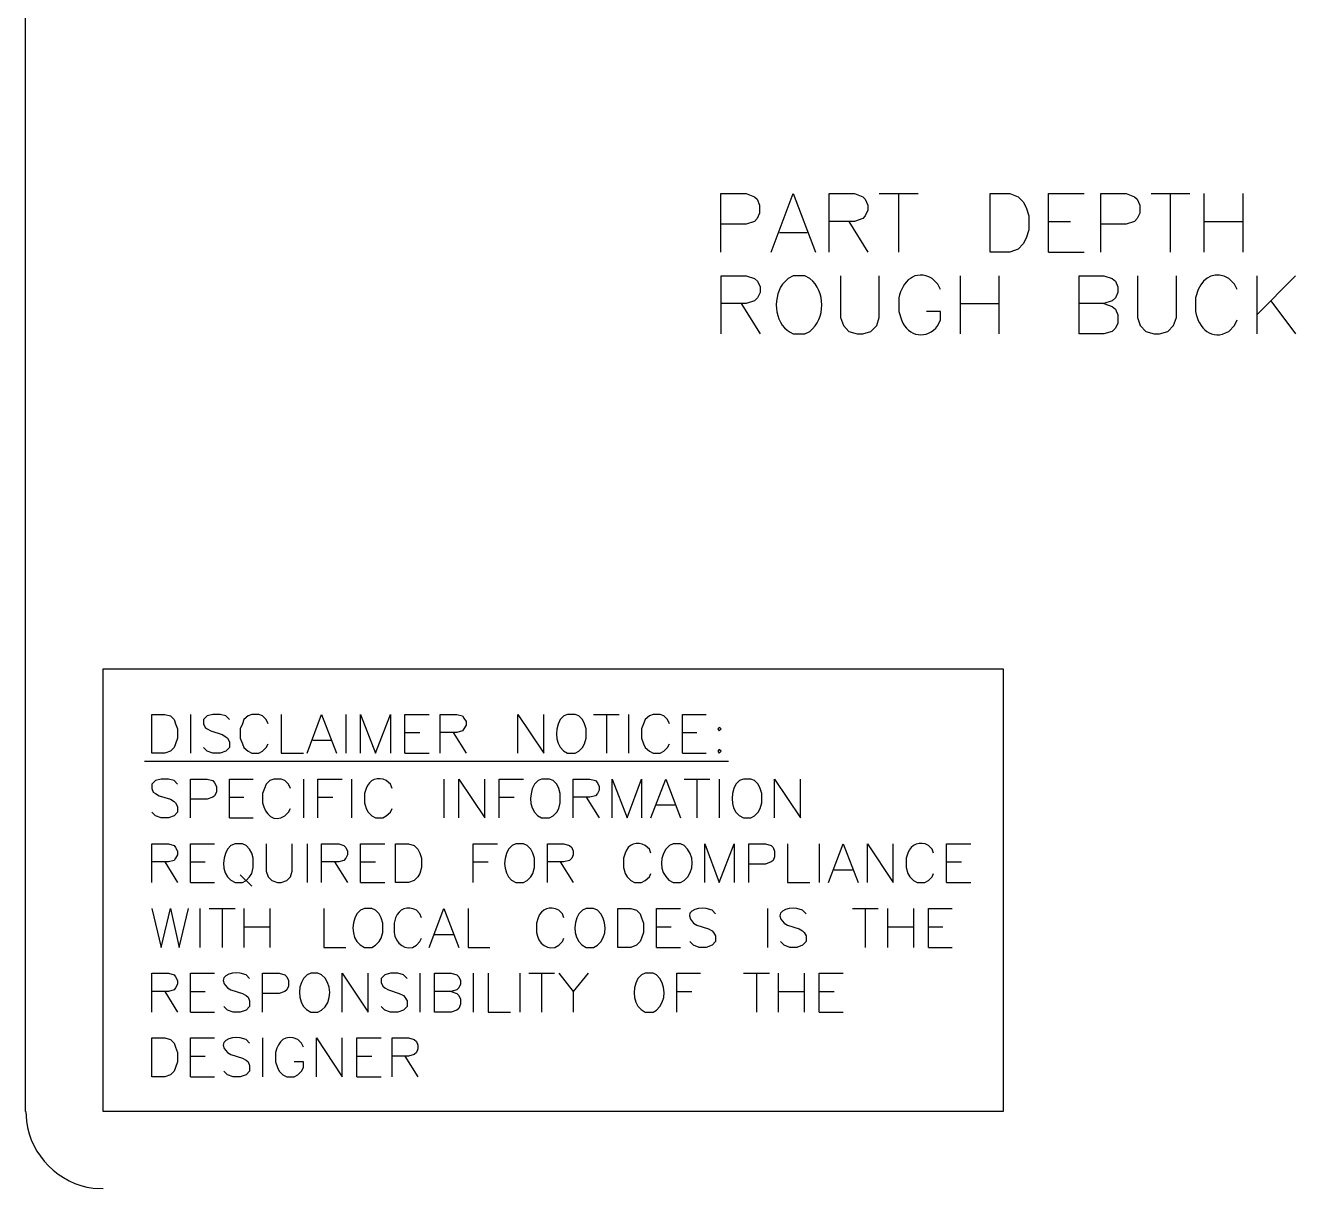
# Model space of a CAD drawing. Header units: millimetres. Extents: x 14 to 201, y 16 to 268.
# Drawn here: x 13.8 to 65.8, y 52.3 to 99.8 of the extents above; entities that cross this region are included whole.
import ezdxf

# ---------------------------------------------------------------- set-up
doc = ezdxf.new("R2010")
doc.units = ezdxf.units.MM
doc.layers.get('0').update_dxf_attribs({"linetype": 'CONTINUOUS'})

msp = doc.modelspace()

# ---------------------------------------------------------------- linework, layer by layer
at = {"color": 0}
for p, q in [((13.8424, 55.4136), (13.8424, 264.541)), ((42.2698, 90.551), (42.2698, 92.9432)), ((42.2698, 92.9432), (43.3077, 92.9432)), ((43.3077, 92.9432), (43.6453, 92.8165)), ((44.3234, 90.551), (45.2328, 92.9432)), ((45.2328, 92.9432), (46.1437, 90.551)), ((46.6933, 90.551), (46.6933, 92.9432)), ((46.6933, 92.9432), (47.7312, 92.9432)), ((47.7312, 92.9432), (48.0702, 92.8165)), ((48.7468, 92.9432), (50.3343, 92.9432)), ((49.5293, 92.9432), (49.5293, 90.551)), ((53.2765, 90.551), (53.2765, 92.9432)), ((53.2765, 92.9432), (54.0812, 92.9432)), ((54.0812, 92.9432), (54.4202, 92.8165)), ((55.6687, 90.551), (55.6687, 92.9432)), ((55.6687, 92.9432), (57.1292, 92.9432)), ((57.8058, 90.551), (57.8058, 92.9432)), ((57.8058, 92.9432), (58.8437, 92.9432)), ((58.8437, 92.9432), (59.1827, 92.8165)), ((59.8593, 92.9432), (61.4468, 92.9432)), ((60.6418, 92.9432), (60.6418, 90.551)), ((62.0187, 92.9432), (62.0187, 90.551)), ((63.6062, 92.9432), (63.6062, 90.551)), ((43.6453, 92.8165), (43.7515, 92.7104)), ((43.7515, 92.7104), (43.8573, 92.4775)), ((43.8573, 92.4775), (43.8573, 92.1385)), ((48.0702, 92.8165), (48.175, 92.7104)), ((48.175, 92.7104), (48.2808, 92.4775)), ((48.2808, 92.4775), (48.2808, 92.2651)), ((54.4202, 92.8165), (54.6308, 92.6042)), ((54.6308, 92.6042), (54.7578, 92.3713)), ((59.1827, 92.8165), (59.2875, 92.7104)), ((59.2875, 92.7104), (59.3933, 92.4775)), ((59.3933, 92.4775), (59.3933, 92.1385)), ((43.7515, 91.9261), (43.6453, 91.7995)), ((43.8573, 92.1385), (43.7515, 91.9261)), ((48.0702, 91.9261), (47.7312, 91.7995)), ((48.175, 92.0323), (48.0702, 91.9261)), ((48.2808, 92.2651), (48.175, 92.0323)), ((54.7578, 92.3713), (54.864, 92.0323)), ((54.864, 92.0323), (54.864, 91.4619)), ((59.2875, 91.9261), (59.1827, 91.7995)), ((59.3933, 92.1385), (59.2875, 91.9261)), ((43.3077, 91.6947), (42.2698, 91.6947)), ((43.6453, 91.7995), (43.3077, 91.6947)), ((47.7312, 91.7995), (46.6933, 91.7995)), ((47.4984, 91.7995), (48.2808, 90.551)), ((54.864, 91.4619), (54.7578, 91.1229)), ((55.6687, 91.7995), (56.5573, 91.7995)), ((58.8437, 91.6947), (57.8058, 91.6947)), ((59.1827, 91.7995), (58.8437, 91.6947)), ((62.0187, 91.7995), (63.6062, 91.7995)), ((44.6624, 91.3557), (45.8047, 91.3557)), ((54.6308, 90.89), (54.4202, 90.6776)), ((54.7578, 91.1229), (54.6308, 90.89)), ((54.0812, 90.551), (53.2765, 90.551)), ((54.4202, 90.6776), (54.0812, 90.551)), ((55.6687, 90.551), (57.1292, 90.551)), ((42.2906, 87.2063), (42.2906, 89.578)), ((42.2906, 89.578), (43.3077, 89.578)), ((43.3077, 89.578), (43.6453, 89.4719)), ((43.6453, 89.4719), (43.772, 89.3657)), ((43.772, 89.3657), (43.8781, 89.1328)), ((45.0219, 89.4719), (44.789, 89.239)), ((45.2328, 89.578), (45.0219, 89.4719)), ((45.6985, 89.578), (45.2328, 89.578)), ((45.9109, 89.4719), (45.6985, 89.578)), ((47.1593, 89.578), (47.1593, 87.8844)), ((48.7468, 87.8844), (48.7468, 89.578)), ((51.139, 89.239), (50.9062, 89.4719)), ((52.0485, 89.578), (52.0485, 87.2063)), ((53.636, 89.578), (53.636, 87.2063)), ((56.9172, 87.2063), (56.9172, 89.578)), ((56.9172, 89.578), (57.9328, 89.578)), ((57.9328, 89.578), (58.2718, 89.4719)), ((58.2718, 89.4719), (58.3985, 89.3657)), ((58.3985, 89.3657), (58.5047, 89.1328)), ((59.3094, 89.578), (59.3094, 87.8844)), ((60.8969, 87.8844), (60.8969, 89.578)), ((63.2672, 89.239), (63.0343, 89.4719)), ((64.178, 89.578), (64.178, 87.2063)), ((65.7655, 89.578), (64.178, 87.9905)), ((43.8781, 88.9), (43.772, 88.6876)), ((43.8781, 89.1328), (43.8781, 88.9)), ((51.2452, 89.0266), (51.139, 89.239)), ((58.5047, 88.9), (58.3985, 88.6876)), ((58.5047, 89.1328), (58.5047, 88.9)), ((61.7859, 89.0266), (61.6797, 88.6876)), ((63.3734, 89.0266), (63.2672, 89.239)), ((43.3077, 88.4548), (42.2906, 88.4548)), ((43.0953, 88.4548), (43.8781, 87.2063)), ((43.6453, 88.561), (43.3077, 88.4548)), ((43.772, 88.6876), (43.6453, 88.561)), ((49.5515, 88.6876), (49.5515, 88.1172)), ((52.0485, 88.4548), (53.636, 88.4548)), ((57.9328, 88.4548), (56.9172, 88.4548)), ((58.2718, 88.561), (57.9328, 88.4548)), ((57.9328, 88.4548), (58.2718, 88.3281)), ((58.3985, 88.6876), (58.2718, 88.561)), ((58.2718, 88.3281), (58.3985, 88.222)), ((61.6797, 88.6876), (61.6797, 88.1172)), ((64.7485, 88.561), (65.7655, 87.2063)), ((47.1593, 87.8844), (47.286, 87.5453)), ((48.6406, 87.5453), (48.7468, 87.8844)), ((49.5515, 88.1172), (49.6577, 87.7782)), ((51.2452, 88.1172), (50.6734, 88.1172)), ((51.139, 87.5453), (51.2452, 87.7782)), ((51.2452, 87.7782), (51.2452, 88.1172)), ((58.3985, 88.222), (58.5047, 87.9905)), ((58.5047, 87.9905), (58.5047, 87.6515)), ((59.3094, 87.8844), (59.4155, 87.5453)), ((60.7702, 87.5453), (60.8969, 87.8844)), ((63.2672, 87.5453), (63.3734, 87.7782)), ((45.6985, 87.2063), (45.9109, 87.3125)), ((47.286, 87.5453), (47.4984, 87.3125)), ((47.4984, 87.3125), (47.8374, 87.2063)), ((48.0702, 87.2063), (48.4078, 87.3125)), ((48.4078, 87.3125), (48.6406, 87.5453)), ((58.2718, 87.3125), (57.9328, 87.2063)), ((58.3985, 87.4391), (58.2718, 87.3125)), ((58.5047, 87.6515), (58.3985, 87.4391)), ((59.4155, 87.5453), (59.647, 87.3125)), ((59.647, 87.3125), (59.986, 87.2063)), ((60.1984, 87.2063), (60.5374, 87.3125)), ((60.5374, 87.3125), (60.7702, 87.5453)), ((63.0343, 87.3125), (63.2672, 87.5453)), ((45.2328, 87.2063), (45.6985, 87.2063)), ((47.8374, 87.2063), (48.0702, 87.2063)), ((57.9328, 87.2063), (56.9172, 87.2063)), ((59.986, 87.2063), (60.1984, 87.2063)), ((17.0174, 73.5115), (53.8057, 73.5115)), ((17.0174, 55.4136), (17.0174, 73.5115)), ((53.8057, 73.5115), (53.8057, 55.4136)), ((19.0073, 70.0624), (19.0073, 71.6499)), ((19.0073, 71.6499), (19.5364, 71.6499)), ((19.5364, 71.6499), (19.7693, 71.5864)), ((19.7693, 71.5864), (19.9182, 71.4375)), ((19.9182, 71.4375), (19.9815, 71.2682)), ((19.9815, 71.2682), (20.0656, 71.0572)), ((20.5948, 71.6499), (20.5948, 70.0624)), ((21.2728, 71.5864), (21.1239, 71.4375)), ((21.1239, 71.4375), (21.1239, 71.2682)), ((21.1239, 71.2682), (21.1873, 71.1207)), ((21.5057, 71.6499), (21.2728, 71.5864)), ((21.8019, 71.6499), (21.5057, 71.6499)), ((22.0348, 71.5864), (21.8019, 71.6499)), ((22.1823, 71.4375), (22.0348, 71.5864)), ((22.7114, 71.2682), (22.6274, 71.0572)), ((22.7748, 71.4375), (22.7114, 71.2682)), ((22.9443, 71.5864), (22.7748, 71.4375)), ((23.0932, 71.6499), (22.9443, 71.5864)), ((23.3894, 71.6499), (23.0932, 71.6499)), ((23.5369, 71.5864), (23.3894, 71.6499)), ((23.6857, 71.4375), (23.5369, 71.5864)), ((23.7698, 71.2682), (23.6857, 71.4375)), ((24.2989, 71.6499), (24.2989, 70.0624)), ((25.3573, 70.0624), (25.9498, 71.6499)), ((25.9498, 71.6499), (26.5644, 70.0624)), ((26.9448, 71.6499), (26.9448, 70.0624)), ((27.5373, 70.0624), (27.5373, 71.6499)), ((27.5373, 71.6499), (28.1519, 70.0624)), ((28.1519, 70.0624), (28.7652, 71.6499)), ((28.7652, 71.6499), (28.7652, 70.0624)), ((29.3577, 70.0624), (29.3577, 71.6499)), ((29.3577, 71.6499), (30.3527, 71.6499)), ((30.7978, 70.0624), (30.7978, 71.6499)), ((30.7978, 71.6499), (31.4744, 71.6499)), ((31.4744, 71.6499), (31.7073, 71.5864)), ((31.7073, 71.5864), (31.7707, 71.501)), ((31.7707, 71.501), (31.8561, 71.3535)), ((31.8561, 71.2047), (31.7707, 71.0572)), ((31.8561, 71.3535), (31.8561, 71.2047)), ((33.9728, 70.0624), (33.9728, 71.6499)), ((33.9728, 71.6499), (35.0311, 70.0624)), ((35.0311, 70.0624), (35.0311, 71.6499)), ((35.8567, 71.5864), (35.7078, 71.4375)), ((36.0041, 71.6499), (35.8567, 71.5864)), ((36.3224, 71.6499), (36.0041, 71.6499)), ((36.4698, 71.5864), (36.3224, 71.6499)), ((36.6187, 71.4375), (36.4698, 71.5864)), ((36.7026, 71.2682), (36.6187, 71.4375)), ((36.7661, 71.0572), (36.7026, 71.2682)), ((37.0625, 71.6499), (38.1208, 71.6499)), ((37.5916, 71.6499), (37.5916, 70.0624)), ((38.5025, 71.6499), (38.5025, 70.0624)), ((39.1156, 71.2682), (39.0317, 71.0572)), ((39.1791, 71.4375), (39.1156, 71.2682)), ((39.3485, 71.5864), (39.1791, 71.4375)), ((39.4974, 71.6499), (39.3485, 71.5864)), ((39.7937, 71.6499), (39.4974, 71.6499)), ((39.9411, 71.5864), (39.7937, 71.6499)), ((40.09, 71.4375), (39.9411, 71.5864)), ((40.174, 71.2682), (40.09, 71.4375)), ((40.7031, 70.0624), (40.7031, 71.6499)), ((40.7031, 71.6499), (41.6775, 71.6499)), ((20.0656, 70.6755), (19.9815, 70.4427)), ((20.0656, 71.0572), (20.0656, 70.6755)), ((21.1873, 71.1207), (21.2728, 71.0572)), ((21.2728, 71.0572), (21.4202, 70.9718)), ((21.4202, 70.9718), (21.886, 70.8244)), ((21.886, 70.8244), (22.0348, 70.739)), ((22.0348, 70.739), (22.0982, 70.6755)), ((22.0982, 70.6755), (22.1823, 70.528)), ((22.6274, 71.0572), (22.6274, 70.6755)), ((22.6274, 70.6755), (22.7114, 70.4427)), ((29.3577, 70.9083), (29.9723, 70.9083)), ((31.4744, 70.9083), (30.7978, 70.9083)), ((31.3269, 70.9083), (31.8561, 70.0624)), ((31.7073, 70.9718), (31.4744, 70.9083)), ((31.7707, 71.0572), (31.7073, 70.9718)), ((36.7026, 70.4427), (36.7661, 70.6755)), ((36.7661, 70.6755), (36.7661, 71.0572)), ((39.0317, 71.0572), (39.0317, 70.6755)), ((39.0317, 70.6755), (39.1156, 70.4427)), ((40.7031, 70.9083), (41.2958, 70.9083)), ((42.2067, 71.1207), (42.1432, 71.0572)), ((42.1432, 71.0572), (42.2067, 70.9718)), ((42.2906, 71.0572), (42.2067, 71.1207)), ((42.2067, 70.9718), (42.2906, 71.0572)), ((19.7693, 70.1463), (19.5364, 70.0624)), ((19.9182, 70.2952), (19.7693, 70.1463)), ((19.9815, 70.4427), (19.9182, 70.2952)), ((21.2728, 70.1463), (21.1239, 70.2952)), ((21.5057, 70.0624), (21.2728, 70.1463)), ((22.0348, 70.1463), (21.8019, 70.0624)), ((22.1823, 70.2952), (22.0348, 70.1463)), ((22.1823, 70.528), (22.1823, 70.2952)), ((22.7114, 70.4427), (22.7748, 70.2952)), ((22.7748, 70.2952), (22.9443, 70.1463)), ((22.9443, 70.1463), (23.0932, 70.0624)), ((23.3894, 70.0624), (23.5369, 70.1463)), ((23.5369, 70.1463), (23.6857, 70.2952)), ((23.6857, 70.2952), (23.7698, 70.4427)), ((25.5902, 70.5915), (26.3315, 70.5915)), ((36.3224, 70.0624), (36.4698, 70.1463)), ((36.4698, 70.1463), (36.6187, 70.2952)), ((36.6187, 70.2952), (36.7026, 70.4427)), ((39.1156, 70.4427), (39.1791, 70.2952)), ((39.1791, 70.2952), (39.3485, 70.1463)), ((39.3485, 70.1463), (39.4974, 70.0624)), ((39.7937, 70.0624), (39.9411, 70.1463)), ((39.9411, 70.1463), (40.09, 70.2952)), ((40.09, 70.2952), (40.174, 70.4427)), ((42.2067, 70.2098), (42.1432, 70.1463)), ((42.1432, 70.1463), (42.2067, 70.0624)), ((42.2906, 70.1463), (42.2067, 70.2098)), ((42.2067, 70.0624), (42.2906, 70.1463)), ((18.711, 69.7438), (42.587, 69.7438)), ((19.5364, 70.0624), (19.0073, 70.0624)), ((21.8019, 70.0624), (21.5057, 70.0624)), ((23.0932, 70.0624), (23.3894, 70.0624)), ((24.2989, 70.0624), (25.2098, 70.0624)), ((29.3577, 70.0624), (30.3527, 70.0624)), ((36.0041, 70.0624), (36.3224, 70.0624)), ((39.4974, 70.0624), (39.7937, 70.0624)), ((40.7031, 70.0624), (41.6775, 70.0624)), ((19.1561, 68.9405), (19.0073, 68.7917)), ((19.0073, 68.7917), (19.0073, 68.6223)), ((19.0073, 68.6223), (19.0707, 68.4749)), ((19.389, 69.004), (19.1561, 68.9405)), ((19.6853, 69.004), (19.389, 69.004)), ((19.9182, 68.9405), (19.6853, 69.004)), ((20.0656, 68.7917), (19.9182, 68.9405)), ((20.5948, 67.4165), (20.5948, 69.004)), ((20.5948, 69.004), (21.2728, 69.004)), ((21.2728, 69.004), (21.5057, 68.9405)), ((21.5057, 68.9405), (21.569, 68.8552)), ((21.569, 68.8552), (21.6531, 68.7077)), ((21.6531, 68.7077), (21.6531, 68.4749)), ((22.1823, 67.4165), (22.1823, 69.004)), ((22.1823, 69.004), (23.1565, 69.004)), ((23.6223, 68.6223), (23.5369, 68.4114)), ((23.6857, 68.7917), (23.6223, 68.6223)), ((23.8332, 68.9405), (23.6857, 68.7917)), ((24.0027, 69.004), (23.8332, 68.9405)), ((24.2989, 69.004), (24.0027, 69.004)), ((24.4478, 68.9405), (24.2989, 69.004)), ((24.5952, 68.7917), (24.4478, 68.9405)), ((24.6807, 68.6223), (24.5952, 68.7917)), ((25.2098, 69.004), (25.2098, 67.4165)), ((25.8024, 67.4165), (25.8024, 69.004)), ((25.8024, 69.004), (26.7973, 69.004)), ((27.1777, 69.004), (27.1777, 67.4165)), ((27.7702, 68.6223), (27.7068, 68.4114)), ((28.7652, 68.7917), (28.5957, 68.9405)), ((28.8286, 68.6223), (28.7652, 68.7917)), ((30.9452, 69.004), (30.9452, 67.4165)), ((31.5598, 67.4165), (31.5598, 69.004)), ((31.5598, 69.004), (32.6182, 67.4165)), ((32.6182, 67.4165), (32.6182, 69.004)), ((33.2107, 67.4165), (33.2107, 69.004)), ((33.2107, 69.004), (34.2057, 69.004)), ((34.7982, 68.9405), (34.6494, 68.7917)), ((34.9457, 69.004), (34.7982, 68.9405)), ((35.264, 69.004), (34.9457, 69.004)), ((35.4115, 68.9405), (35.264, 69.004)), ((35.5604, 68.7917), (35.4115, 68.9405)), ((35.6443, 68.6223), (35.5604, 68.7917)), ((35.7078, 68.4114), (35.6443, 68.6223)), ((36.237, 67.4165), (36.237, 69.004)), ((36.237, 69.004), (36.915, 69.004)), ((36.915, 69.004), (37.1479, 68.9405)), ((37.1479, 68.9405), (37.2318, 68.8552)), ((37.2318, 68.8552), (37.2953, 68.7077)), ((37.2953, 68.5588), (37.2318, 68.4114)), ((37.2953, 68.7077), (37.2953, 68.5588)), ((37.8245, 67.4165), (37.8245, 69.004)), ((37.8245, 69.004), (38.439, 67.4165)), ((38.439, 67.4165), (39.0317, 69.004)), ((39.0317, 69.004), (39.0317, 67.4165)), ((39.412, 67.4165), (40.0265, 69.004)), ((40.0265, 69.004), (40.6192, 67.4165)), ((40.7666, 69.004), (41.825, 69.004)), ((41.2958, 69.004), (41.2958, 67.4165)), ((42.2067, 69.004), (42.2067, 67.4165)), ((43.0318, 68.9405), (42.8833, 68.7917)), ((43.2015, 69.004), (43.0318, 68.9405)), ((43.4979, 69.004), (43.2015, 69.004)), ((43.6453, 68.9405), (43.4979, 69.004)), ((43.7942, 68.7917), (43.6453, 68.9405)), ((43.8781, 68.6223), (43.7942, 68.7917)), ((43.9416, 68.4114), (43.8781, 68.6223)), ((44.4708, 67.4165), (44.4708, 69.004)), ((44.4708, 69.004), (45.5291, 67.4165)), ((45.5291, 67.4165), (45.5291, 69.004)), ((19.0707, 68.4749), (19.1561, 68.4114)), ((19.1561, 68.4114), (19.3036, 68.326)), ((19.3036, 68.326), (19.7693, 68.1785)), ((19.7693, 68.1785), (19.9182, 68.0932)), ((19.9182, 68.0932), (19.9815, 68.0297)), ((19.9815, 68.0297), (20.0656, 67.8822)), ((21.2728, 68.1785), (20.5948, 68.1785)), ((21.5057, 68.2625), (21.2728, 68.1785)), ((21.569, 68.326), (21.5057, 68.2625)), ((21.6531, 68.4749), (21.569, 68.326)), ((22.1823, 68.2625), (22.7748, 68.2625)), ((23.5369, 68.4114), (23.5369, 68.0297)), ((25.8024, 68.2625), (26.4156, 68.2625)), ((27.7068, 68.4114), (27.7068, 68.0297)), ((27.7068, 68.0297), (27.7702, 67.7968)), ((33.2107, 68.2625), (33.8239, 68.2625)), ((35.6443, 67.7968), (35.7078, 68.0297)), ((35.7078, 68.0297), (35.7078, 68.4114)), ((36.915, 68.2625), (36.237, 68.2625)), ((36.7661, 68.2625), (37.2953, 67.4165)), ((37.1479, 68.326), (36.915, 68.2625)), ((37.2318, 68.4114), (37.1479, 68.326)), ((43.8781, 67.7968), (43.9416, 68.0297)), ((43.9416, 68.0297), (43.9416, 68.4114)), ((19.1561, 67.5005), (19.0073, 67.6494)), ((19.389, 67.4165), (19.1561, 67.5005)), ((19.9182, 67.5005), (19.6853, 67.4165)), ((20.0656, 67.6494), (19.9182, 67.5005)), ((20.0656, 67.8822), (20.0656, 67.6494)), ((24.4478, 67.5005), (24.5952, 67.6494)), ((24.5952, 67.6494), (24.6807, 67.7968)), ((27.7702, 67.7968), (27.8557, 67.6494)), ((27.8557, 67.6494), (28.0031, 67.5005)), ((28.0031, 67.5005), (28.1519, 67.4165)), ((28.4482, 67.4165), (28.5957, 67.5005)), ((28.5957, 67.5005), (28.7652, 67.6494)), ((28.7652, 67.6494), (28.8286, 67.7968)), ((35.264, 67.4165), (35.4115, 67.5005)), ((35.4115, 67.5005), (35.5604, 67.6494)), ((35.5604, 67.6494), (35.6443, 67.7968)), ((39.6448, 67.9457), (40.386, 67.9457)), ((43.4979, 67.4165), (43.6453, 67.5005)), ((43.6453, 67.5005), (43.7942, 67.6494)), ((43.7942, 67.6494), (43.8781, 67.7968)), ((19.6853, 67.4165), (19.389, 67.4165)), ((22.1823, 67.4165), (23.1565, 67.4165)), ((28.1519, 67.4165), (28.4482, 67.4165)), ((34.9457, 67.4165), (35.264, 67.4165)), ((43.2015, 67.4165), (43.4979, 67.4165)), ((19.0073, 64.7707), (19.0073, 66.3582)), ((19.0073, 66.3582), (19.6853, 66.3582)), ((19.6853, 66.3582), (19.9182, 66.2947)), ((19.9182, 66.2947), (19.9815, 66.2093)), ((19.9815, 66.2093), (20.0656, 66.0619)), ((20.0656, 66.0619), (20.0656, 65.913)), ((20.5948, 64.7707), (20.5948, 66.3582)), ((20.5948, 66.3582), (21.569, 66.3582)), ((22.2457, 66.2947), (22.0982, 66.1458)), ((22.4152, 66.3582), (22.2457, 66.2947)), ((22.7114, 66.3582), (22.4152, 66.3582)), ((22.8603, 66.2947), (22.7114, 66.3582)), ((23.0077, 66.1458), (22.8603, 66.2947)), ((23.0932, 65.9765), (23.0077, 66.1458)), ((23.1565, 65.7655), (23.0932, 65.9765)), ((23.6857, 66.3582), (23.6857, 65.2364)), ((24.744, 65.2364), (24.744, 66.3582)), ((25.3573, 66.3582), (25.3573, 64.7707)), ((25.9498, 64.7707), (25.9498, 66.3582)), ((25.9498, 66.3582), (26.6485, 66.3582)), ((26.6485, 66.3582), (26.8607, 66.2947)), ((26.8607, 66.2947), (26.9448, 66.2093)), ((26.9448, 66.2093), (27.0082, 66.0619)), ((27.0082, 66.0619), (27.0082, 65.913)), ((27.5373, 64.7707), (27.5373, 66.3582)), ((27.5373, 66.3582), (28.5323, 66.3582)), ((28.9774, 64.7707), (28.9774, 66.3582)), ((28.9774, 66.3582), (29.5065, 66.3582)), ((29.5065, 66.3582), (29.7394, 66.2947)), ((29.7394, 66.2947), (29.8869, 66.1458)), ((29.8869, 66.1458), (29.9723, 65.9765)), ((29.9723, 65.9765), (30.0357, 65.7655)), ((32.1524, 64.7707), (32.1524, 66.3582)), ((32.1524, 66.3582), (33.1473, 66.3582)), ((33.7399, 66.2947), (33.5911, 66.1458)), ((33.8873, 66.3582), (33.7399, 66.2947)), ((34.2057, 66.3582), (33.8873, 66.3582)), ((34.3531, 66.2947), (34.2057, 66.3582)), ((34.5019, 66.1458), (34.3531, 66.2947)), ((34.586, 65.9765), (34.5019, 66.1458)), ((34.6494, 65.7655), (34.586, 65.9765)), ((35.1786, 64.7707), (35.1786, 66.3582)), ((35.1786, 66.3582), (35.8567, 66.3582)), ((35.8567, 66.3582), (36.0895, 66.2947)), ((36.0895, 66.2947), (36.1735, 66.2093)), ((36.1735, 66.2093), (36.237, 66.0619)), ((36.237, 66.0619), (36.237, 65.913)), ((38.3536, 65.9765), (38.2901, 65.7655)), ((39.3485, 66.1458), (39.1791, 66.2947)), ((39.412, 65.9765), (39.3485, 66.1458)), ((40.174, 66.2947), (40.0265, 66.1458)), ((40.3229, 66.3582), (40.174, 66.2947)), ((40.6192, 66.3582), (40.3229, 66.3582)), ((40.7666, 66.2947), (40.6192, 66.3582)), ((41.614, 64.7707), (41.614, 66.3582)), ((41.614, 66.3582), (42.2067, 64.7707)), ((42.2067, 64.7707), (42.8198, 66.3582)), ((42.8198, 66.3582), (42.8198, 64.7707)), ((43.4125, 64.7707), (43.4125, 66.3582)), ((43.4125, 66.3582), (44.0902, 66.3582)), ((44.0902, 66.3582), (44.3234, 66.2947)), ((44.3234, 66.2947), (44.4073, 66.2093)), ((44.4073, 66.2093), (44.4708, 66.0619)), ((44.4708, 66.0619), (44.4708, 65.829)), ((45, 66.3582), (45, 64.7707)), ((46.2911, 66.3582), (46.2911, 64.7707)), ((46.6729, 64.7707), (47.2652, 66.3582)), ((47.2652, 66.3582), (47.8786, 64.7707)), ((48.2604, 64.7707), (48.2604, 66.3582)), ((48.2604, 66.3582), (49.3187, 64.7707)), ((49.3187, 64.7707), (49.3187, 66.3582)), ((49.911, 65.9765), (49.8479, 65.7655)), ((50.9062, 66.1458), (50.7573, 66.2947)), ((50.9693, 65.9765), (50.9062, 66.1458)), ((51.4985, 64.7707), (51.4985, 66.3582)), ((51.4985, 66.3582), (52.4937, 66.3582)), ((19.6853, 65.6167), (19.0073, 65.6167)), ((19.5364, 65.6167), (20.0656, 64.7707)), ((19.9182, 65.6802), (19.6853, 65.6167)), ((19.9815, 65.7655), (19.9182, 65.6802)), ((20.0656, 65.913), (19.9815, 65.7655)), ((20.5948, 65.6167), (21.1873, 65.6167)), ((23.1565, 65.3838), (23.1565, 65.7655)), ((26.6485, 65.6167), (25.9498, 65.6167)), ((26.479, 65.6167), (27.0082, 64.7707)), ((26.8607, 65.6802), (26.6485, 65.6167)), ((26.9448, 65.7655), (26.8607, 65.6802)), ((27.0082, 65.913), (26.9448, 65.7655)), ((27.5373, 65.6167), (28.1519, 65.6167)), ((30.0357, 65.7655), (30.0357, 65.3838)), ((32.1524, 65.6167), (32.7656, 65.6167)), ((34.6494, 65.3838), (34.6494, 65.7655)), ((35.8567, 65.6167), (35.1786, 65.6167)), ((35.7078, 65.6167), (36.237, 64.7707)), ((36.0895, 65.6802), (35.8567, 65.6167)), ((36.1735, 65.7655), (36.0895, 65.6802)), ((36.237, 65.913), (36.1735, 65.7655)), ((38.2901, 65.7655), (38.2901, 65.3838)), ((44.0902, 65.5327), (43.4125, 65.5327)), ((44.3234, 65.6167), (44.0902, 65.5327)), ((44.4073, 65.6802), (44.3234, 65.6167)), ((44.4708, 65.829), (44.4073, 65.6802)), ((49.8479, 65.7655), (49.8479, 65.3838)), ((51.4985, 65.6167), (52.112, 65.6167)), ((22.6274, 65.0875), (23.0932, 64.6218)), ((22.8603, 64.8547), (23.0077, 65.0035)), ((23.0077, 65.0035), (23.0932, 65.151)), ((23.0932, 65.151), (23.1565, 65.3838)), ((23.6857, 65.2364), (23.7698, 65.0035)), ((23.7698, 65.0035), (23.9186, 64.8547)), ((24.5318, 64.8547), (24.6807, 65.0035)), ((24.6807, 65.0035), (24.744, 65.2364)), ((29.8869, 65.0035), (29.7394, 64.8547)), ((29.9723, 65.151), (29.8869, 65.0035)), ((30.0357, 65.3838), (29.9723, 65.151)), ((34.3531, 64.8547), (34.5019, 65.0035)), ((34.5019, 65.0035), (34.586, 65.151)), ((34.586, 65.151), (34.6494, 65.3838)), ((38.2901, 65.3838), (38.3536, 65.151)), ((38.3536, 65.151), (38.439, 65.0035)), ((38.439, 65.0035), (38.5865, 64.8547)), ((39.1791, 64.8547), (39.3485, 65.0035)), ((39.3485, 65.0035), (39.412, 65.151)), ((46.9057, 65.2999), (47.6458, 65.2999)), ((49.8479, 65.3838), (49.911, 65.151)), ((49.911, 65.151), (49.9953, 65.0035)), ((49.9953, 65.0035), (50.1442, 64.8547)), ((50.7573, 64.8547), (50.9062, 65.0035)), ((50.9062, 65.0035), (50.9693, 65.151)), ((20.5948, 64.7707), (21.569, 64.7707)), ((22.4152, 64.7707), (22.7114, 64.7707)), ((22.7114, 64.7707), (22.8603, 64.8547)), ((23.9186, 64.8547), (24.1515, 64.7707)), ((24.1515, 64.7707), (24.2989, 64.7707)), ((24.2989, 64.7707), (24.5318, 64.8547)), ((27.5373, 64.7707), (28.5323, 64.7707)), ((29.5065, 64.7707), (28.9774, 64.7707)), ((29.7394, 64.8547), (29.5065, 64.7707)), ((33.8873, 64.7707), (34.2057, 64.7707)), ((34.2057, 64.7707), (34.3531, 64.8547)), ((38.5865, 64.8547), (38.7354, 64.7707)), ((38.7354, 64.7707), (39.0317, 64.7707)), ((39.0317, 64.7707), (39.1791, 64.8547)), ((40.3229, 64.7707), (40.6192, 64.7707)), ((40.6192, 64.7707), (40.7666, 64.8547)), ((45, 64.7707), (45.9109, 64.7707)), ((50.1442, 64.8547), (50.2916, 64.7707)), ((50.2916, 64.7707), (50.6099, 64.7707)), ((50.6099, 64.7707), (50.7573, 64.8547)), ((51.4985, 64.7707), (52.4937, 64.7707)), ((19.0073, 63.7124), (19.389, 62.1249)), ((19.389, 62.1249), (19.7693, 63.7124)), ((19.7693, 63.7124), (20.129, 62.1249)), ((20.129, 62.1249), (20.5107, 63.7124)), ((20.9765, 63.7124), (20.9765, 62.1249)), ((21.3568, 63.7124), (22.4152, 63.7124)), ((21.886, 63.7124), (21.886, 62.1249)), ((22.7748, 63.7124), (22.7748, 62.1249)), ((23.8332, 63.7124), (23.8332, 62.1249)), ((26.0353, 63.7124), (26.0353, 62.1249)), ((27.5373, 63.6489), (27.3899, 63.5)), ((27.7068, 63.7124), (27.5373, 63.6489)), ((28.0031, 63.7124), (27.7068, 63.7124)), ((28.1519, 63.6489), (28.0031, 63.7124)), ((28.2994, 63.5), (28.1519, 63.6489)), ((28.3848, 63.3307), (28.2994, 63.5)), ((29.9723, 63.5), (29.8235, 63.6489)), ((30.0357, 63.3307), (29.9723, 63.5)), ((30.3527, 62.1249), (30.9452, 63.7124)), ((30.9452, 63.7124), (31.5598, 62.1249)), ((31.9402, 63.7124), (31.9402, 62.1249)), ((35.7932, 63.5), (35.6443, 63.6489)), ((35.8567, 63.3307), (35.7932, 63.5)), ((36.6187, 63.6489), (36.4698, 63.5)), ((36.7661, 63.7124), (36.6187, 63.6489)), ((37.0625, 63.7124), (36.7661, 63.7124)), ((37.2318, 63.6489), (37.0625, 63.7124)), ((38.0573, 62.1249), (38.0573, 63.7124)), ((38.0573, 63.7124), (38.5865, 63.7124)), ((38.5865, 63.7124), (38.8193, 63.6489)), ((38.8193, 63.6489), (38.9682, 63.5)), ((38.9682, 63.5), (39.0317, 63.3307)), ((39.6448, 62.1249), (39.6448, 63.7124)), ((39.6448, 63.7124), (40.6192, 63.7124)), ((41.9104, 63.6489), (41.6775, 63.7124)), ((42.0578, 63.5), (41.9104, 63.6489)), ((44.1745, 63.7124), (44.1745, 62.1249)), ((45.6145, 63.6489), (45.3817, 63.7124)), ((45.762, 63.5), (45.6145, 63.6489)), ((47.6458, 63.7124), (48.7041, 63.7124)), ((48.175, 63.7124), (48.175, 62.1249)), ((49.0859, 63.7124), (49.0859, 62.1249)), ((50.1442, 63.7124), (50.1442, 62.1249)), ((50.7573, 62.1249), (50.7573, 63.7124)), ((50.7573, 63.7124), (51.7317, 63.7124)), ((22.7748, 62.9708), (23.8332, 62.9708)), ((28.4482, 63.1197), (28.3848, 63.3307)), ((28.4482, 62.738), (28.4482, 63.1197)), ((28.9774, 63.3307), (28.914, 63.1197)), ((28.914, 63.1197), (28.914, 62.738)), ((34.7982, 63.3307), (34.7348, 63.1197)), ((34.7348, 63.1197), (34.7348, 62.738)), ((39.0317, 63.3307), (39.1156, 63.1197)), ((39.1156, 63.1197), (39.1156, 62.738)), ((39.6448, 62.9708), (40.2375, 62.9708)), ((41.1484, 63.1197), (41.2958, 63.0343)), ((41.2958, 63.0343), (41.7615, 62.8869)), ((41.7615, 62.8869), (41.9104, 62.8015)), ((44.8525, 63.1197), (45, 63.0343)), ((45, 63.0343), (45.4656, 62.8869)), ((45.4656, 62.8869), (45.6145, 62.8015)), ((49.0859, 62.9708), (50.1442, 62.9708)), ((50.7573, 62.9708), (51.35, 62.9708)), ((28.1519, 62.2088), (28.2994, 62.3577)), ((28.2994, 62.3577), (28.3848, 62.5052)), ((28.3848, 62.5052), (28.4482, 62.738)), ((29.8235, 62.2088), (29.9723, 62.3577)), ((29.9723, 62.3577), (30.0357, 62.5052)), ((30.5649, 62.654), (31.3269, 62.654)), ((35.6443, 62.2088), (35.7932, 62.3577)), ((35.7932, 62.3577), (35.8567, 62.5052)), ((38.9682, 62.3577), (38.8193, 62.2088)), ((39.0317, 62.5052), (38.9682, 62.3577)), ((39.1156, 62.738), (39.0317, 62.5052)), ((41.1484, 62.2088), (40.9995, 62.3577)), ((41.9104, 62.8015), (41.9735, 62.738)), ((42.0578, 62.3577), (41.9104, 62.2088)), ((41.9735, 62.738), (42.0578, 62.5905)), ((42.0578, 62.5905), (42.0578, 62.3577)), ((44.8525, 62.2088), (44.7036, 62.3577)), ((45.6145, 62.8015), (45.6777, 62.738)), ((45.762, 62.3577), (45.6145, 62.2088)), ((45.6777, 62.738), (45.762, 62.5905)), ((45.762, 62.5905), (45.762, 62.3577)), ((26.0353, 62.1249), (26.9448, 62.1249)), ((27.7068, 62.1249), (28.0031, 62.1249)), ((28.0031, 62.1249), (28.1519, 62.2088)), ((31.9402, 62.1249), (32.829, 62.1249)), ((36.7661, 62.1249), (37.0625, 62.1249)), ((37.0625, 62.1249), (37.2318, 62.2088)), ((38.5865, 62.1249), (38.0573, 62.1249)), ((38.8193, 62.2088), (38.5865, 62.1249)), ((39.6448, 62.1249), (40.6192, 62.1249)), ((41.3812, 62.1249), (41.1484, 62.2088)), ((41.6775, 62.1249), (41.3812, 62.1249)), ((41.9104, 62.2088), (41.6775, 62.1249)), ((45.0854, 62.1249), (44.8525, 62.2088)), ((45.3817, 62.1249), (45.0854, 62.1249)), ((45.6145, 62.2088), (45.3817, 62.1249)), ((50.7573, 62.1249), (51.7317, 62.1249)), ((19.0073, 59.479), (19.0073, 61.0665)), ((19.0073, 61.0665), (19.6853, 61.0665)), ((19.6853, 61.0665), (19.9182, 61.003)), ((19.9182, 61.003), (19.9815, 60.9177)), ((19.9815, 60.9177), (20.0656, 60.7702)), ((20.0656, 60.7702), (20.0656, 60.6213)), ((20.5948, 59.479), (20.5948, 61.0665)), ((20.5948, 61.0665), (21.569, 61.0665)), ((22.8603, 61.003), (22.6274, 61.0665)), ((23.0077, 60.8542), (22.8603, 61.003)), ((23.5369, 59.479), (23.5369, 61.0665)), ((23.5369, 61.0665), (24.2149, 61.0665)), ((24.2149, 61.0665), (24.4478, 61.003)), ((24.4478, 61.003), (24.5318, 60.9177)), ((24.5318, 60.9177), (24.5952, 60.7702)), ((24.5952, 60.7702), (24.5952, 60.5374)), ((25.3573, 61.003), (25.2098, 60.8542)), ((25.5061, 61.0665), (25.3573, 61.003)), ((25.8024, 61.0665), (25.5061, 61.0665)), ((25.9498, 61.003), (25.8024, 61.0665)), ((26.7973, 59.479), (26.7973, 61.0665)), ((26.7973, 61.0665), (27.8557, 59.479)), ((27.8557, 59.479), (27.8557, 61.0665)), ((28.5323, 61.003), (28.3848, 60.8542)), ((28.3848, 60.8542), (28.3848, 60.6848)), ((28.7652, 61.0665), (28.5323, 61.003)), ((29.0614, 61.0665), (28.7652, 61.0665)), ((29.2943, 61.003), (29.0614, 61.0665)), ((29.4432, 60.8542), (29.2943, 61.003)), ((29.9723, 61.0665), (29.9723, 59.479)), ((30.5649, 59.479), (30.5649, 61.0665)), ((30.5649, 61.0665), (31.2415, 61.0665)), ((31.2415, 61.0665), (31.4744, 61.003)), ((31.4744, 61.003), (31.5598, 60.9177)), ((31.5598, 60.9177), (31.6232, 60.7702)), ((31.6232, 60.7702), (31.6232, 60.6213)), ((32.1524, 61.0665), (32.1524, 59.479)), ((32.7656, 61.0665), (32.7656, 59.479)), ((34.0568, 61.0665), (34.0568, 59.479)), ((34.4165, 61.0665), (35.475, 61.0665)), ((34.9457, 61.0665), (34.9457, 59.479)), ((35.6443, 61.0665), (36.237, 60.325)), ((36.8515, 61.0665), (36.237, 60.325)), ((39.0317, 61.003), (38.8828, 60.8542)), ((39.1791, 61.0665), (39.0317, 61.003)), ((39.4974, 61.0665), (39.1791, 61.0665)), ((39.6448, 61.003), (39.4974, 61.0665)), ((40.4703, 59.479), (40.4703, 61.0665)), ((40.4703, 61.0665), (41.4443, 61.0665)), ((43.2015, 61.0665), (44.2599, 61.0665)), ((43.7307, 61.0665), (43.7307, 59.479)), ((44.6193, 61.0665), (44.6193, 59.479)), ((45.6777, 61.0665), (45.6777, 59.479)), ((46.2911, 59.479), (46.2911, 61.0665)), ((46.2911, 61.0665), (47.2652, 61.0665)), ((19.6853, 60.325), (19.0073, 60.325)), ((19.5364, 60.325), (20.0656, 59.479)), ((19.9182, 60.3885), (19.6853, 60.325)), ((19.9815, 60.4739), (19.9182, 60.3885)), ((20.0656, 60.6213), (19.9815, 60.4739)), ((20.5948, 60.325), (21.1873, 60.325)), ((22.0982, 60.4739), (22.2457, 60.3885)), ((22.2457, 60.3885), (22.7114, 60.241)), ((22.7114, 60.241), (22.8603, 60.1557)), ((24.2149, 60.241), (23.5369, 60.241)), ((24.4478, 60.325), (24.2149, 60.241)), ((24.5318, 60.3885), (24.4478, 60.325)), ((24.5952, 60.5374), (24.5318, 60.3885)), ((28.3848, 60.6848), (28.4482, 60.5374)), ((28.4482, 60.5374), (28.5323, 60.4739)), ((28.5323, 60.4739), (28.6811, 60.3885)), ((28.6811, 60.3885), (29.1248, 60.241)), ((29.1248, 60.241), (29.2943, 60.1557)), ((31.2415, 60.325), (30.5649, 60.325)), ((31.4744, 60.3885), (31.2415, 60.325)), ((31.2415, 60.325), (31.4744, 60.241)), ((31.5598, 60.4739), (31.4744, 60.3885)), ((31.4744, 60.241), (31.5598, 60.1557)), ((31.6232, 60.6213), (31.5598, 60.4739)), ((36.237, 60.325), (36.237, 59.479)), ((40.4703, 60.325), (41.0849, 60.325)), ((44.6193, 60.325), (45.6777, 60.325)), ((46.2911, 60.325), (46.9057, 60.325)), ((22.0982, 59.563), (21.9494, 59.7119)), ((22.8603, 60.1557), (22.9443, 60.0922)), ((23.0077, 59.7119), (22.8603, 59.563)), ((22.9443, 60.0922), (23.0077, 59.9447)), ((23.0077, 59.9447), (23.0077, 59.7119)), ((28.5323, 59.563), (28.3848, 59.7119)), ((29.2943, 60.1557), (29.3577, 60.0922)), ((29.4432, 59.7119), (29.2943, 59.563)), ((29.3577, 60.0922), (29.4432, 59.9447)), ((29.4432, 59.9447), (29.4432, 59.7119)), ((31.5598, 60.1557), (31.6232, 60.0082)), ((31.6232, 59.7958), (31.5598, 59.6265)), ((31.6232, 60.0082), (31.6232, 59.7958)), ((20.5948, 59.479), (21.569, 59.479)), ((22.3311, 59.479), (22.0982, 59.563)), ((22.6274, 59.479), (22.3311, 59.479)), ((22.8603, 59.563), (22.6274, 59.479)), ((25.5061, 59.479), (25.8024, 59.479)), ((25.8024, 59.479), (25.9498, 59.563)), ((28.7652, 59.479), (28.5323, 59.563)), ((29.0614, 59.479), (28.7652, 59.479)), ((29.2943, 59.563), (29.0614, 59.479)), ((31.2415, 59.479), (30.5649, 59.479)), ((31.4744, 59.563), (31.2415, 59.479)), ((31.5598, 59.6265), (31.4744, 59.563)), ((32.7656, 59.479), (33.6765, 59.479)), ((39.1791, 59.479), (39.4974, 59.479)), ((39.4974, 59.479), (39.6448, 59.563)), ((46.2911, 59.479), (47.2652, 59.479)), ((19.0073, 56.8332), (19.0073, 58.4207)), ((19.0073, 58.4207), (19.5364, 58.4207)), ((19.5364, 58.4207), (19.7693, 58.3572)), ((19.7693, 58.3572), (19.9182, 58.2083)), ((19.9182, 58.2083), (19.9815, 58.039)), ((20.5948, 56.8332), (20.5948, 58.4207)), ((20.5948, 58.4207), (21.569, 58.4207)), ((22.8603, 58.3572), (22.6274, 58.4207)), ((23.0077, 58.2083), (22.8603, 58.3572)), ((23.5369, 58.4207), (23.5369, 56.8332)), ((25.1244, 58.2083), (24.9769, 58.3572)), ((25.2098, 58.039), (25.1244, 58.2083)), ((25.739, 56.8332), (25.739, 58.4207)), ((25.739, 58.4207), (26.7973, 56.8332)), ((26.7973, 56.8332), (26.7973, 58.4207)), ((27.3899, 56.8332), (27.3899, 58.4207)), ((27.3899, 58.4207), (28.3848, 58.4207)), ((28.8286, 56.8332), (28.8286, 58.4207)), ((28.8286, 58.4207), (29.5065, 58.4207)), ((29.5065, 58.4207), (29.7394, 58.3572)), ((29.7394, 58.3572), (29.8235, 58.2718)), ((29.8235, 58.2718), (29.8869, 58.1244)), ((19.9815, 58.039), (20.0656, 57.828)), ((20.0656, 57.828), (20.0656, 57.4463)), ((20.5948, 57.6792), (21.1873, 57.6792)), ((22.0982, 57.828), (22.2457, 57.7427)), ((22.2457, 57.7427), (22.7114, 57.5952)), ((24.0661, 57.828), (24.0661, 57.4463)), ((27.3899, 57.6792), (28.0031, 57.6792)), ((29.5065, 57.6792), (28.8286, 57.6792)), ((29.3577, 57.6792), (29.8869, 56.8332)), ((29.7394, 57.7427), (29.5065, 57.6792)), ((29.8235, 57.828), (29.7394, 57.7427)), ((29.8869, 57.9755), (29.8235, 57.828)), ((29.8869, 58.1244), (29.8869, 57.9755)), ((19.9815, 57.2135), (19.9182, 57.066)), ((20.0656, 57.4463), (19.9815, 57.2135)), ((22.7114, 57.5952), (22.8603, 57.5098)), ((22.8603, 57.5098), (22.9443, 57.4463)), ((22.9443, 57.4463), (23.0077, 57.2989)), ((23.0077, 57.2989), (23.0077, 57.066)), ((24.0661, 57.4463), (24.1515, 57.2135)), ((24.1515, 57.2135), (24.2149, 57.066)), ((25.2098, 57.4463), (24.8281, 57.4463)), ((25.1244, 57.066), (25.2098, 57.2135)), ((25.2098, 57.2135), (25.2098, 57.4463)), ((19.5364, 56.8332), (19.0073, 56.8332)), ((19.7693, 56.9172), (19.5364, 56.8332)), ((19.9182, 57.066), (19.7693, 56.9172)), ((20.5948, 56.8332), (21.569, 56.8332)), ((22.0982, 56.9172), (21.9494, 57.066)), ((22.3311, 56.8332), (22.0982, 56.9172)), ((22.6274, 56.8332), (22.3311, 56.8332)), ((22.8603, 56.9172), (22.6274, 56.8332)), ((23.0077, 57.066), (22.8603, 56.9172)), ((24.2149, 57.066), (24.3623, 56.9172)), ((24.3623, 56.9172), (24.5318, 56.8332)), ((24.5318, 56.8332), (24.8281, 56.8332)), ((24.8281, 56.8332), (24.9769, 56.9172)), ((24.9769, 56.9172), (25.1244, 57.066)), ((27.3899, 56.8332), (28.3848, 56.8332)), ((13.8644, 55.4136), (13.8851, 55.0125)), ((53.8057, 55.4136), (17.0174, 55.4136)), ((16.6164, 52.2813), (17.0174, 52.2609))]:
    msp.add_line(p, q, dxfattribs=at)
for points in [[(50.9062, 89.4719), (50.213, 89.8744), (49.681, 89.3505), (49.5515, 88.6876)], [(45.9109, 87.3125), (46.5459, 87.8321), (46.5748, 88.9455), (45.9109, 89.4719)], [(63.0343, 89.4719), (62.5285, 89.7971), (62.0173, 89.5435), (61.7859, 89.0266)], [(44.789, 89.239), (44.3509, 88.6121), (44.4761, 87.5192), (45.2328, 87.2063)], [(49.6577, 87.7782), (49.9237, 87.0712), (50.7146, 86.9668), (51.139, 87.5453)], [(61.6797, 88.1172), (61.7982, 87.4586), (62.3397, 86.8895), (63.0343, 87.3125)], [(35.7078, 71.4375), (35.4362, 70.9581), (35.5039, 70.2896), (36.0041, 70.0624)], [(28.5957, 68.9405), (28.2649, 69.1307), (27.8887, 68.986), (27.7702, 68.6223)], [(34.6494, 68.7917), (34.3779, 68.3122), (34.4454, 67.6423), (34.9457, 67.4165)], [(42.8833, 68.7917), (42.624, 68.3507), (42.66, 67.6162), (43.2015, 67.4165)], [(23.5369, 68.0297), (23.6223, 67.5778), (24.0164, 67.1932), (24.4478, 67.5005)], [(39.1791, 66.2947), (38.8482, 66.4849), (38.4722, 66.3402), (38.3536, 65.9765)], [(50.7573, 66.2947), (50.4225, 66.4849), (50.0309, 66.3497), (49.911, 65.9765)], [(22.0982, 66.1458), (21.8392, 65.7049), (21.875, 64.9704), (22.4152, 64.7707)], [(33.5911, 66.1458), (33.3196, 65.6664), (33.3871, 64.9965), (33.8873, 64.7707)], [(40.0265, 66.1458), (39.6984, 65.6664), (39.8141, 65.0102), (40.3229, 64.7707)], [(40.7666, 64.8547), (41.2214, 65.2268), (41.2034, 65.9225), (40.7666, 66.2947)], [(27.3899, 63.5), (27.1308, 63.059), (27.1666, 62.3245), (27.7068, 62.1249)], [(29.8235, 63.6489), (29.4694, 63.8267), (29.1083, 63.7134), (28.9774, 63.3307)], [(35.6443, 63.6489), (35.2901, 63.8267), (34.9291, 63.7134), (34.7982, 63.3307)], [(36.4698, 63.5), (36.1957, 63.077), (36.2465, 62.3369), (36.7661, 62.1249)], [(37.2318, 62.2088), (37.6509, 62.556), (37.6372, 63.2989), (37.2318, 63.6489)], [(41.6775, 63.7124), (41.2722, 63.7812), (40.6947, 63.5674), (41.1484, 63.1197)], [(45.3817, 63.7124), (44.9763, 63.7812), (44.3988, 63.5674), (44.8525, 63.1197)], [(28.914, 62.738), (28.9636, 62.3051), (29.3894, 61.9002), (29.8235, 62.2088)], [(34.7348, 62.738), (34.7845, 62.3051), (35.2103, 61.9002), (35.6443, 62.2088)], [(22.6274, 61.0665), (22.2222, 61.1353), (21.6449, 60.9215), (22.0982, 60.4739)], [(25.2098, 60.8542), (24.9356, 60.4312), (24.9852, 59.6911), (25.5061, 59.479)], [(25.9498, 59.563), (26.3991, 59.8674), (26.3853, 60.6958), (25.9498, 61.003)], [(38.8828, 60.8542), (38.6112, 60.3747), (38.6789, 59.7048), (39.1791, 59.479)], [(39.6448, 59.563), (40.0636, 59.9101), (40.0498, 60.6531), (39.6448, 61.003)], [(22.6274, 58.4207), (22.2222, 58.4895), (21.6449, 58.2757), (22.0982, 57.828)], [(24.9769, 58.3572), (24.4409, 58.5886), (24.197, 58.3061), (24.0661, 57.828)], [(13.8851, 55.0125), (14.0505, 53.6236), (15.2273, 52.4482), (16.6164, 52.2813)]]:
    msp.add_open_spline(points, degree=3, dxfattribs=at)

doc.saveas('drawing.dxf')
